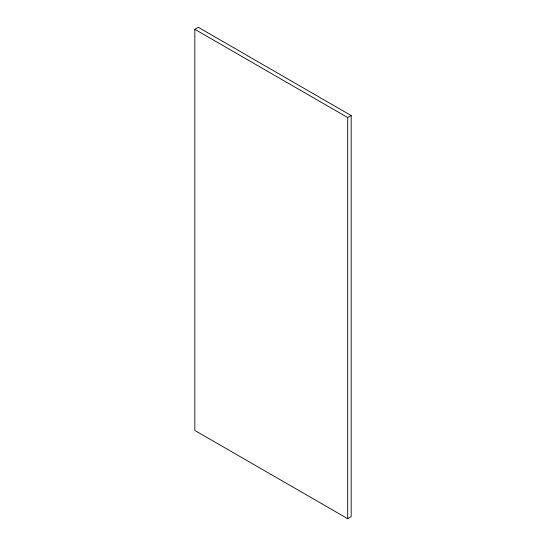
<?xml version="1.0" encoding="UTF-8"?>
<svg xmlns="http://www.w3.org/2000/svg" width="546" height="546" viewBox="0 0 546 546"><rect width="100%" height="100%" fill="white"/><g stroke="black" fill="none" stroke-linecap="round" stroke-linejoin="round"><path stroke-width="0.82" d="M194.833 29.307L198.307 27.3L351.167 115.547L351.167 516.693L347.693 518.7L194.833 430.453L194.833 29.307L347.693 117.554L351.167 115.547M347.693 117.554L347.693 518.7"/></g></svg>
